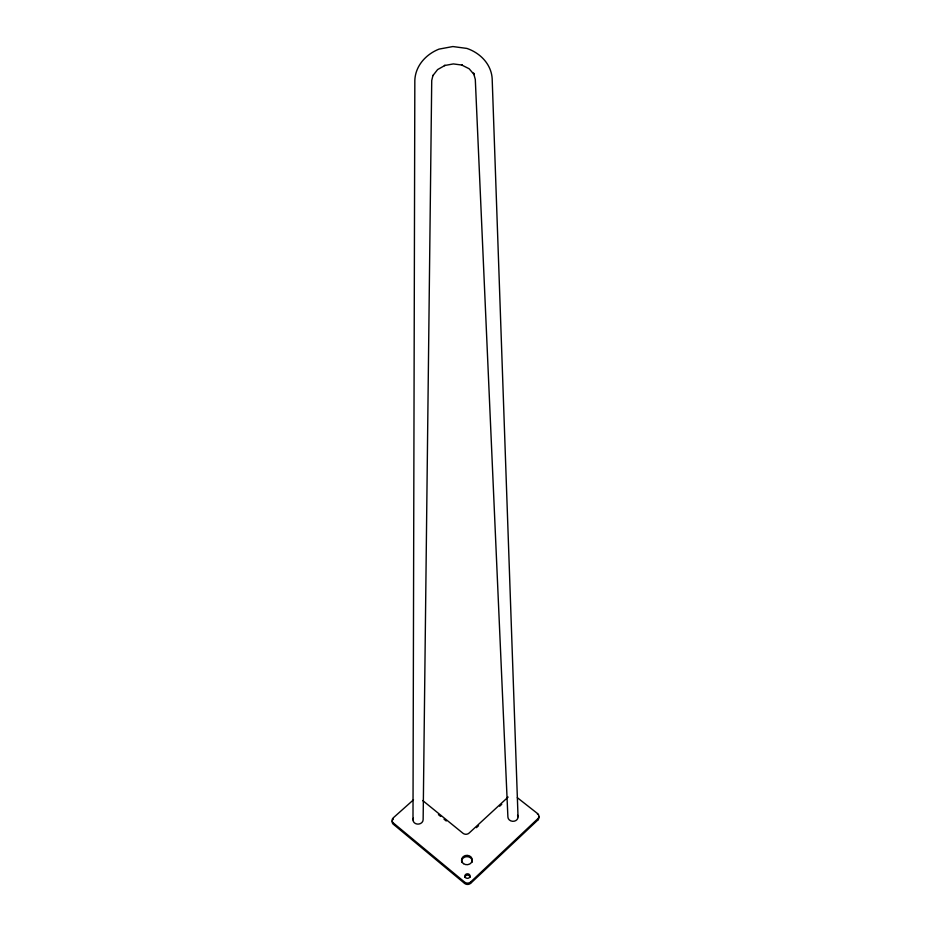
<?xml version="1.0" encoding="UTF-8"?>
<svg xmlns="http://www.w3.org/2000/svg" width="931" height="931" viewBox="0 0 931 931"><rect width="100%" height="100%" fill="white"/><g stroke="black" fill="none" stroke-linecap="round" stroke-linejoin="round"><path stroke-width="1.4" d="M412.992 819.897L414.83 80.473C415.342 65.868 425.933 54.289 439.048 49.11L452.873 46.55L466.838 48.412C480.093 52.904 491.172 64.006 492.162 78.483L518.032 816.801M537.513 814.462L537.548 813.566L517.333 797.692M392.358 820.653A4.224 3.631 -5.8 0 0 393.406 824.296L464.627 883.426A4.329 3.817 -0.9 0 0 470.749 883.24L537.815 820.036L537.85 819.14M432.973 75.33L431.728 80.497L423.14 819.606A5.074 4.364 -4.3 0 1 417.123 824.063A5.074 4.364 -4.3 0 1 413.364 818.221M432.729 75.807L437.605 69.581L445.088 65.356L444.378 65.566L453.339 63.925L462.346 65.1L461.543 64.937L469.166 68.766L474.24 74.736L473.53 73.014L475.299 79.379L507.907 817.115A5.074 4.352 2.3 0 0 514.203 821.2A5.074 4.352 2.3 0 0 517.555 815.149M413.48 799.822L393.289 817.814A4.224 3.631 -5.8 0 0 393.301 822.946L464.604 882.099A4.329 3.817 -0.9 0 0 470.737 881.913L537.874 818.686A4.224 3.619 3.7 0 0 537.548 813.566M508.117 797.076L469.038 833.129A4.248 3.666 -1 0 1 463.021 833.303L422.697 800.532M476.439 827.659L478.546 825.716M499.656 806.234L501.762 804.291M438.431 814.637L440.677 816.452M444.029 819.187L446.263 821.002M393.301 822.946L393.371 823.842M464.616 882.541L464.627 883.426M470.737 881.913L470.749 882.797M392.894 819.687A4.224 3.631 -5.8 0 1 393.382 819.164M461.729 862.467A5.365 4.702 -1 0 1 466.792 856.66A5.365 4.702 -1 0 1 472.238 862.153M464.895 877.468A2.595 2.281 -1 0 1 467.409 875.105A2.595 2.281 -1 0 1 470.085 877.316M538.618 816.347A4.224 3.619 3.7 0 1 537.815 820.036M463.475 863.642A5.377 4.702 -1 0 0 472.215 860.826A5.377 4.702 -1 0 0 465.093 855.612A5.377 4.702 -1 0 0 463.475 863.642M465.43 877.491A2.595 2.281 -1 0 0 469.876 876.909A2.595 2.281 -1 0 0 467.094 873.813A2.595 2.281 -1 0 0 465.43 877.491"/></g></svg>
